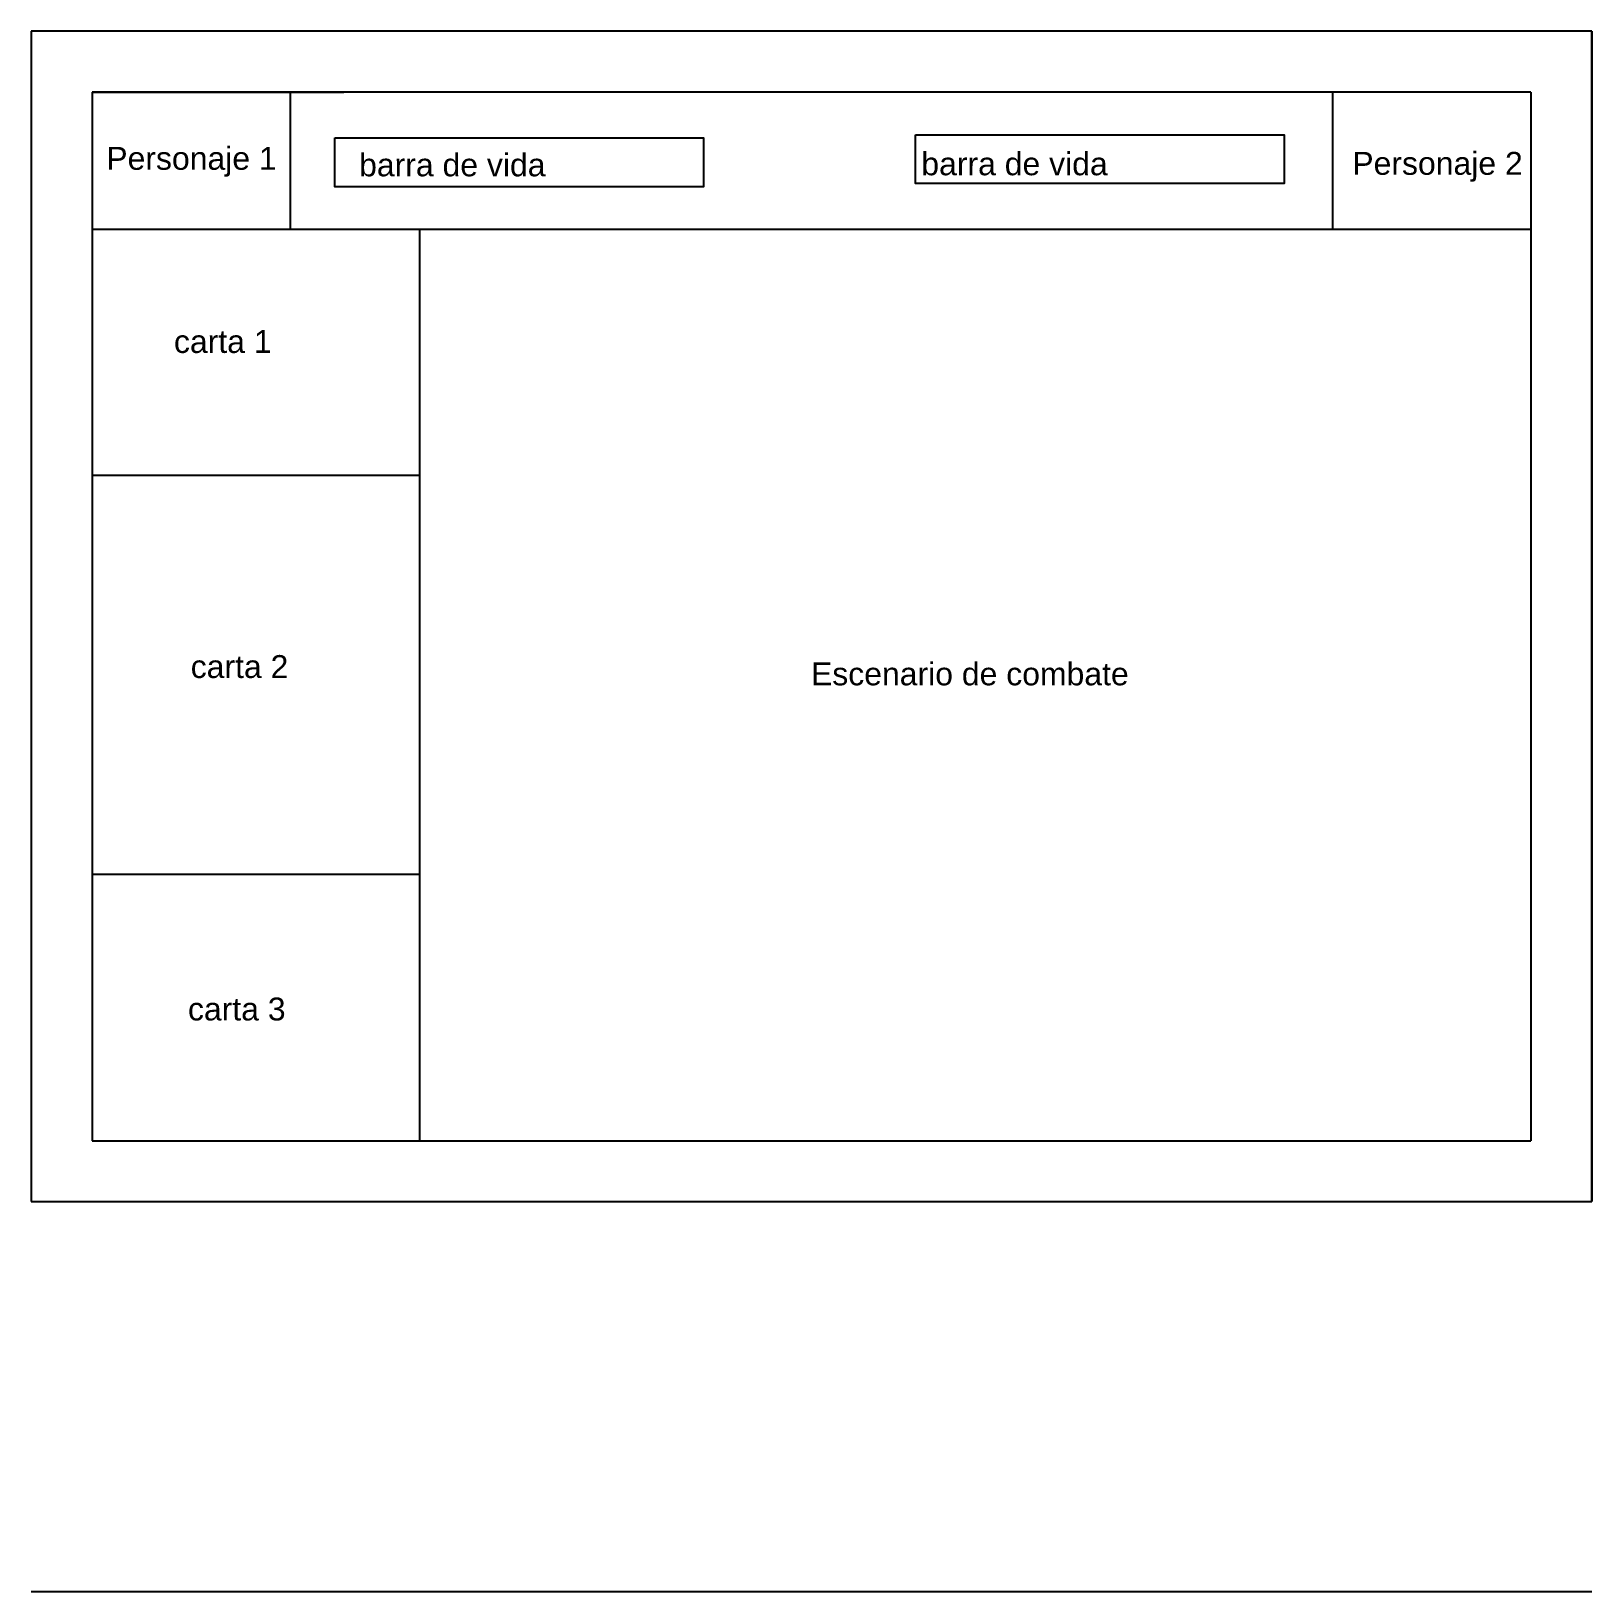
# Model space of a CAD drawing. Header units: millimetres. Extents: x 881 to 1905, y 182 to 1206.
import ezdxf

# ---------------------------------------------------------------- set-up
doc = ezdxf.new("R2010")
doc.units = ezdxf.units.MM
doc.styles.get("Standard").update_dxf_attribs({"font": 'arial.ttf'})

msp = doc.modelspace()

# ---------------------------------------------------------------- linework, layer by layer
for p, q in [((1904.6, 1205.8), (880.6, 1205.8)), ((880.6, 1205.8), (880.6, 437.8)), ((1904.6, 437.8), (1904.6, 1205.8)), ((1904.6, 1205.8), (1904.6, 437.8)), ((1904.6, 1205.8), (1904.6, 437.8)), ((920.6, 1165.8), (920.6, 477.8)), ((1864.6, 1165.8), (920.6, 1165.8)), ((920.6, 1165.8), (1085.8, 1165.8)), ((920.6, 1165.8), (1050.6, 1165.8)), ((1050.6, 1165.8), (1050.6, 1125.8)), ((1050.6, 1165.8), (1050.6, 1075.8)), ((1864.6, 1165.8), (1734.6, 1165.8)), ((1734.6, 1165.8), (1734.6, 1125.8)), ((1734.6, 1165.8), (1734.6, 1075.8)), ((1864.6, 1165.8), (1864.6, 477.8)), ((1864.6, 1075.8), (920.6, 1075.8)), ((1135.4, 1075.8), (1135.4, 477.8)), ((1135.4, 1075.8), (1135.4, 914.2)), ((1135.4, 914.2), (920.6, 914.2)), ((1135.4, 914.2), (1135.4, 652.5)), ((1135.4, 652.5), (920.6, 652.5)), ((920.6, 477.8), (1864.6, 477.8)), ((880.6, 437.8), (1904.6, 437.8)), ((1904.6, 181.8), (880.6, 181.8))]:
    msp.add_line(p, q)
for points in [[(1460.9, 1137.9), (1702.8, 1137.9), (1702.8, 1105.8), (1460.9, 1105.8)], [(1079.9, 1135.9), (1321.8, 1135.9), (1321.8, 1103.7), (1079.9, 1103.7)]]:
    msp.add_lwpolyline(points, close=True)

# ---------------------------------------------------------------- texts
at = {"char_height": 15, "attachment_point": 1}
for s, width, insert in [('Personaje 1', 505.331, (929.9, 1129.9)), ('barra de vida', 477.478, (1464.7, 1126.3)), ('Personaje 2', 505.331, (1747.5, 1126.6)), ('barra de vida', 477.478, (1095.8, 1125.6)), ('carta 1', 279.762, (974.3, 1009.7)), ('carta 2', 279.762, (985.3, 796.4)), ('Escenario de combate', 771.923, (1392.3, 791.6)), ('carta 3', 279.762, (983.5, 571.7))]:
    msp.add_mtext_dynamic_manual_height_columns(s, width=width, gutter_width=12.5, heights=[0], dxfattribs=dict(at, insert=insert))

doc.saveas('drawing.dxf')
